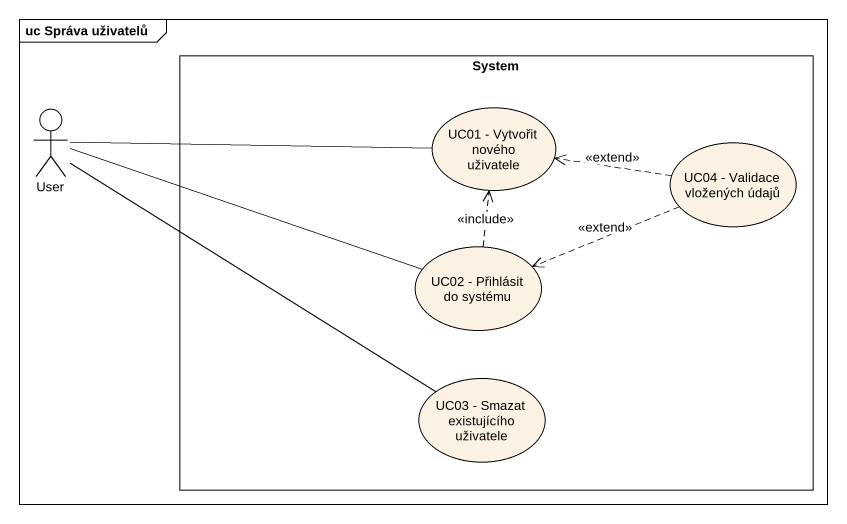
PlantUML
@startuml
mainframe uc Správa uživatelů
rectangle System {
  usecase "UC01 - Vytvořit nového uživatele" as UC01_Vytvořit_nového
  usecase "UC04 - Validace vložených údajů" as UC04_Validace_vložených
  usecase "UC02 - Přihlásit do systému" as UC02_Přihlásit_do_systému
  usecase "UC03 - Smazat existujícího uživatele" as UC03_Smazat_existujícího
}
actor User
User -right- UC01_Vytvořit_nového
User -right- UC02_Přihlásit_do_systému
User -right- UC03_Smazat_existujícího
UC04_Validace_vložených .left.> UC01_Vytvořit_nového : <<extend>>
UC04_Validace_vložených .left.> UC02_Přihlásit_do_systému : <<extend>>
UC02_Přihlásit_do_systému .up.> UC01_Vytvořit_nového : <<include>>
@enduml
